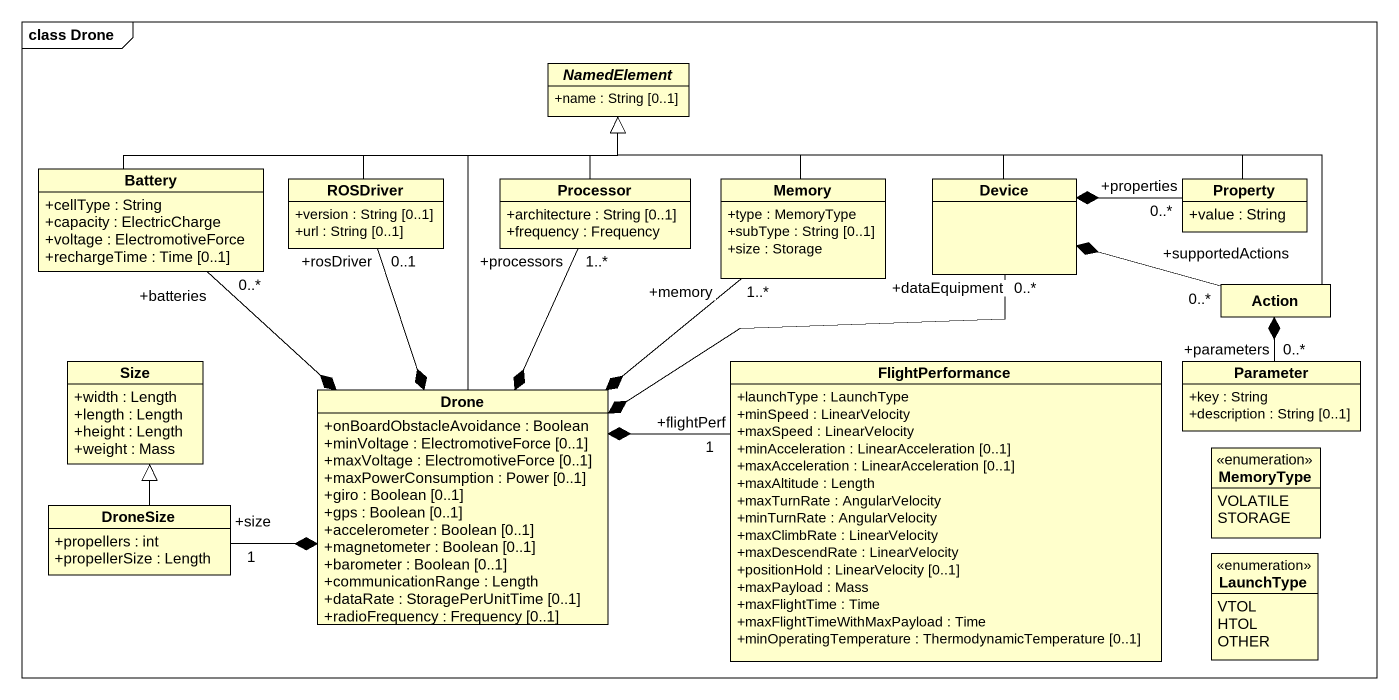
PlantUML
@startuml
mainframe class Drone
hide circle
hide empty members
skinparam classAttributeIconSize 0
abstract class NamedElement {
  +name : String [0..1]
}
class Battery {
  +cellType : String
  +capacity : ElectricCharge
  +voltage : ElectromotiveForce
  +rechargeTime : Time [0..1]
}
class ROSDriver {
  +version : String [0..1]
  +url : String [0..1]
}
class Processor {
  +architecture : String [0..1]
  +frequency : Frequency
}
class Memory {
  +type : MemoryType
  +subType : String [0..1]
  +size : Storage
}
class Device
class Property {
  +value : String
}
class "Action" as Action_
class Size {
  +width : Length
  +length : Length
  +height : Length
  +weight : Mass
}
class FlightPerformance {
  +launchType : LaunchType
  +minSpeed : LinearVelocity
  +maxSpeed : LinearVelocity
  +minAcceleration : LinearAcceleration [0..1]
  +maxAcceleration : LinearAcceleration [0..1]
  +maxAltitude : Length
  +maxTurnRate : AngularVelocity
  +minTurnRate : AngularVelocity
  +maxClimbRate : LinearVelocity
  +maxDescendRate : LinearVelocity
  +positionHold : LinearVelocity [0..1]
  +maxPayload : Mass
  +maxFlightTime : Time
  +maxFlightTimeWithMaxPayload : Time
  +minOperatingTemperature : ThermodynamicTemperature [0..1]
}
class Parameter {
  +key : String
  +description : String [0..1]
}
class Drone {
  +onBoardObstacleAvoidance : Boolean
  +minVoltage : ElectromotiveForce [0..1]
  +maxVoltage : ElectromotiveForce [0..1]
  +maxPowerConsumption : Power [0..1]
  +giro : Boolean [0..1]
  +gps : Boolean [0..1]
  +accelerometer : Boolean [0..1]
  +magnetometer : Boolean [0..1]
  +barometer : Boolean [0..1]
  +communicationRange : Length
  +dataRate : StoragePerUnitTime [0..1]
  +radioFrequency : Frequency [0..1]
}
enum MemoryType {
  VOLATILE
  STORAGE
}
class DroneSize {
  +propellers : int
  +propellerSize : Length
}
enum LaunchType {
  VTOL
  HTOL
  OTHER
}
Battery -right-|> NamedElement
ROSDriver -right-|> NamedElement
Processor -up-|> NamedElement
Memory -up-|> NamedElement
Device -left-|> NamedElement
Device *-right- "+properties\n0..*" Property
Device *-right- "+supportedActions\n0..*" Action_
Property -left-|> NamedElement
Action_ -left-|> NamedElement
Action_ *-- "+parameters\n0..*" Parameter
Drone -up-|> NamedElement
Drone *-up- "+batteries\n0..*" Battery
Drone *-up- "+rosDriver\n0..1" ROSDriver
Drone *-up- "+processors\n1..*" Processor
Drone *-up- "+memory\n1..*" Memory
Drone *-right- "+dataEquipment\n0..*" Device
Drone *-right- "+flightPerf\n1" FlightPerformance
Drone *-left- "+size\n1" DroneSize
DroneSize -up-|> Size
@enduml
